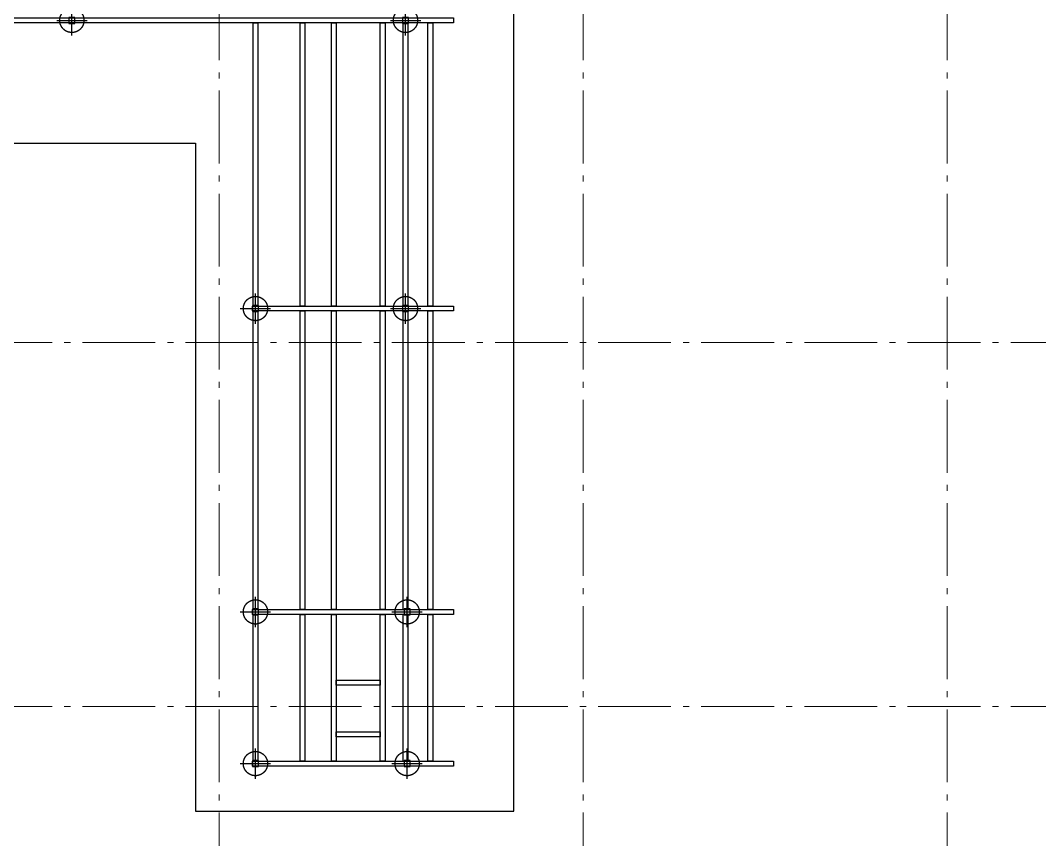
# Model space of a CAD drawing. Header units: millimetres. Extents: x -187347 to 135007, y -6415 to 292048.
# Drawn here: x -48216 to -31415, y 71863 to 85366 of the extents above; entities that cross this region are included whole.
import ezdxf

# ---------------------------------------------------------------- set-up
doc = ezdxf.new("R2010")
doc.units = ezdxf.units.MM
doc.header["$LTSCALE"] = 100
doc.linetypes.add('HIDDEN', pattern=[9.525, 6.35, -3.175])
doc.linetypes.add('Z_LINE-CNTR', pattern=[17, 12, -2, 1, -2])
doc.layers.get('0').update_dxf_attribs({"lineweight": 18})
doc.layers.add('S-GRID', color=7, linetype='Continuous', lineweight=5)
doc.layers.add('STEEL', color=5, linetype='Continuous')

# ---------------------------------------------------------------- blocks, each defined once
blk = doc.blocks.new('chilling_column100')
at = {"color": 4, "linetype": 'HIDDEN', "ltscale": 20}
for p, q in [((0, -250), (0, 250)), ((-250, 0), (250, 0))]:
    blk.add_line(p, q, dxfattribs=at)
at = {"color": 1, "linetype": 'Continuous', "ltscale": 20}
for p, q in [((50, 50), (-50, 50)), ((-50, 50), (-50, -50)), ((50, -50), (50, 50)), ((-50, -50), (50, -50))]:
    blk.add_line(p, q, dxfattribs=at)
at = {"color": 4, "linetype": 'HIDDEN', "ltscale": 20}
blk.add_circle((0, 0), 200, dxfattribs=at)
blk = doc.blocks.new('steel weighing')
at = {"layer": 'STEEL', "color": 6, "linetype": 'ByBlock', "ltscale": 20}
for p, q in [((877628.2, 758776.5), (877628.2, 785429.8)), ((858983.1, 769785.6), (872382.1, 769785.6)), ((872382.1, 769785.6), (872382.1, 758776.5)), ((872382.1, 758776.5), (877628.2, 758776.5))]:
    blk.add_line(p, q, dxfattribs=at)
at = {"layer": 'STEEL', "color": 7, "linetype": 'ByBlock', "ltscale": 20}
for points, elevation in [([(848791.8, 771851.5), (876631.8, 771851.5), (876631.8, 771771.5), (848791.8, 771771.5)], 1.7), ([(874103.7, 771771.5), (874183.7, 771771.5), (874183.7, 767101.5), (874103.7, 767101.5)], 1.7), ([(874619.5, 771771.5), (874699.5, 771771.5), (874699.5, 767101.5), (874619.5, 767101.5)], 3.4), ([(875424.9, 771771.5), (875504.9, 771771.5), (875504.9, 767101.5), (875424.9, 767101.5)], 1.7), ([(875801.8, 771771.5), (875881.8, 771771.5), (875881.8, 767101.5), (875801.8, 767101.5)], 1.7), ([(876211.7, 771771.5), (876291.7, 771771.5), (876291.7, 767101.5), (876211.7, 767101.5)], 3.4), ([(873318, 767101.5), (876631.8, 767101.5), (876631.8, 767021.5), (873318, 767021.5)], 1.7), ([(874103.7, 767021.5), (874183.7, 767021.5), (874183.7, 762101.5), (874103.7, 762101.5)], 1.7), ([(874619.5, 767021.5), (874699.5, 767021.5), (874699.5, 762101.5), (874619.5, 762101.5)], 3.4), ([(875424.9, 767021.5), (875504.9, 767021.5), (875504.9, 762101.5), (875424.9, 762101.5)], 1.7), ([(875801.8, 767021.5), (875881.8, 767021.5), (875881.8, 762101.5), (875801.8, 762101.5)], 1.7), ([(876211.7, 767021.5), (876291.7, 767021.5), (876291.7, 762101.5), (876211.7, 762101.5)], 3.4), ([(873318, 762101.5), (876631.8, 762101.5), (876631.8, 762021.5), (873318, 762021.5)], 1.7), ([(874103.7, 762021.5), (874183.7, 762021.5), (874183.7, 759601.5), (874103.7, 759601.5)], 1.7), ([(874619.5, 762021.5), (874699.5, 762021.5), (874699.5, 759601.5), (874619.5, 759601.5)], 3.4), ([(875424.9, 762021.5), (875504.9, 762021.5), (875504.9, 759601.5), (875424.9, 759601.5)], 1.7), ([(875801.8, 762021.5), (875881.8, 762021.5), (875881.8, 759601.5), (875801.8, 759601.5)], 1.7), ([(876211.7, 762021.5), (876291.7, 762021.5), (876291.7, 759601.5), (876211.7, 759601.5)], 3.4), ([(873318, 759601.5), (876631.8, 759601.5), (876631.8, 759521.5), (873318, 759521.5)], 1.7)]:
    blk.add_lwpolyline(points, close=True, dxfattribs=dict(at, elevation=elevation))
for points in [[(873328, 771771.5), (873408, 771771.5), (873408, 767101.5), (873328, 767101.5)], [(873328, 767021.5), (873408, 767021.5), (873408, 762101.5), (873328, 762101.5)], [(873328, 762021.5), (873408, 762021.5), (873408, 759601.5), (873328, 759601.5)]]:
    blk.add_lwpolyline(points, close=True, dxfattribs=at)
at = {"layer": 'STEEL', "color": 1, "linetype": 'ByBlock', "ltscale": 20, "elevation": 1.7}
for points in [[(874699.5, 760934.8), (875424.9, 760934.8), (875424.9, 760854.8), (874699.5, 760854.8)], [(874699.5, 760084.9), (875424.9, 760084.9), (875424.9, 760004.9), (874699.5, 760004.9)]]:
    blk.add_lwpolyline(points, close=True, dxfattribs=at)
at = {"layer": 'STEEL', "color": 7, "linetype": 'ByBlock', "ltscale": 20}
for p in [(870341.8, 771811.5), (875841.8, 771811.5, 1.7), (873368, 767061.5), (875841.8, 767061.5, 1.7), (873368, 762061.5), (875868, 762061.5, 1.7), (873368, 759561.5), (875868, 759561.5, 1.7)]:
    blk.add_blockref('chilling_column100', p, dxfattribs=at)

msp = doc.modelspace()

# ---------------------------------------------------------------- linework, layer by layer
at = {"layer": 'S-GRID', "color": 152, "linetype": 'Z_LINE-CNTR'}
for p, q in [((-44939.9, 111408.8), (-44939.9, -6038.2)), ((-38939.9, 111408.8), (-38939.9, -6038.2)), ((-32939.9, 111408.8), (-32939.9, -6038.2)), ((-89691.4, 80055), (-18064, 80055)), ((-89691.4, 74055), (-18064, 74055))]:
    msp.add_line(p, q, dxfattribs=at)

# ---------------------------------------------------------------- block references
at = {"layer": 'STEEL', "color": 6, "linetype": 'ByBlock'}
msp.add_blockref('steel weighing', (-917708.7, -686445.9, -1.7), dxfattribs=at)

doc.saveas('drawing.dxf')
